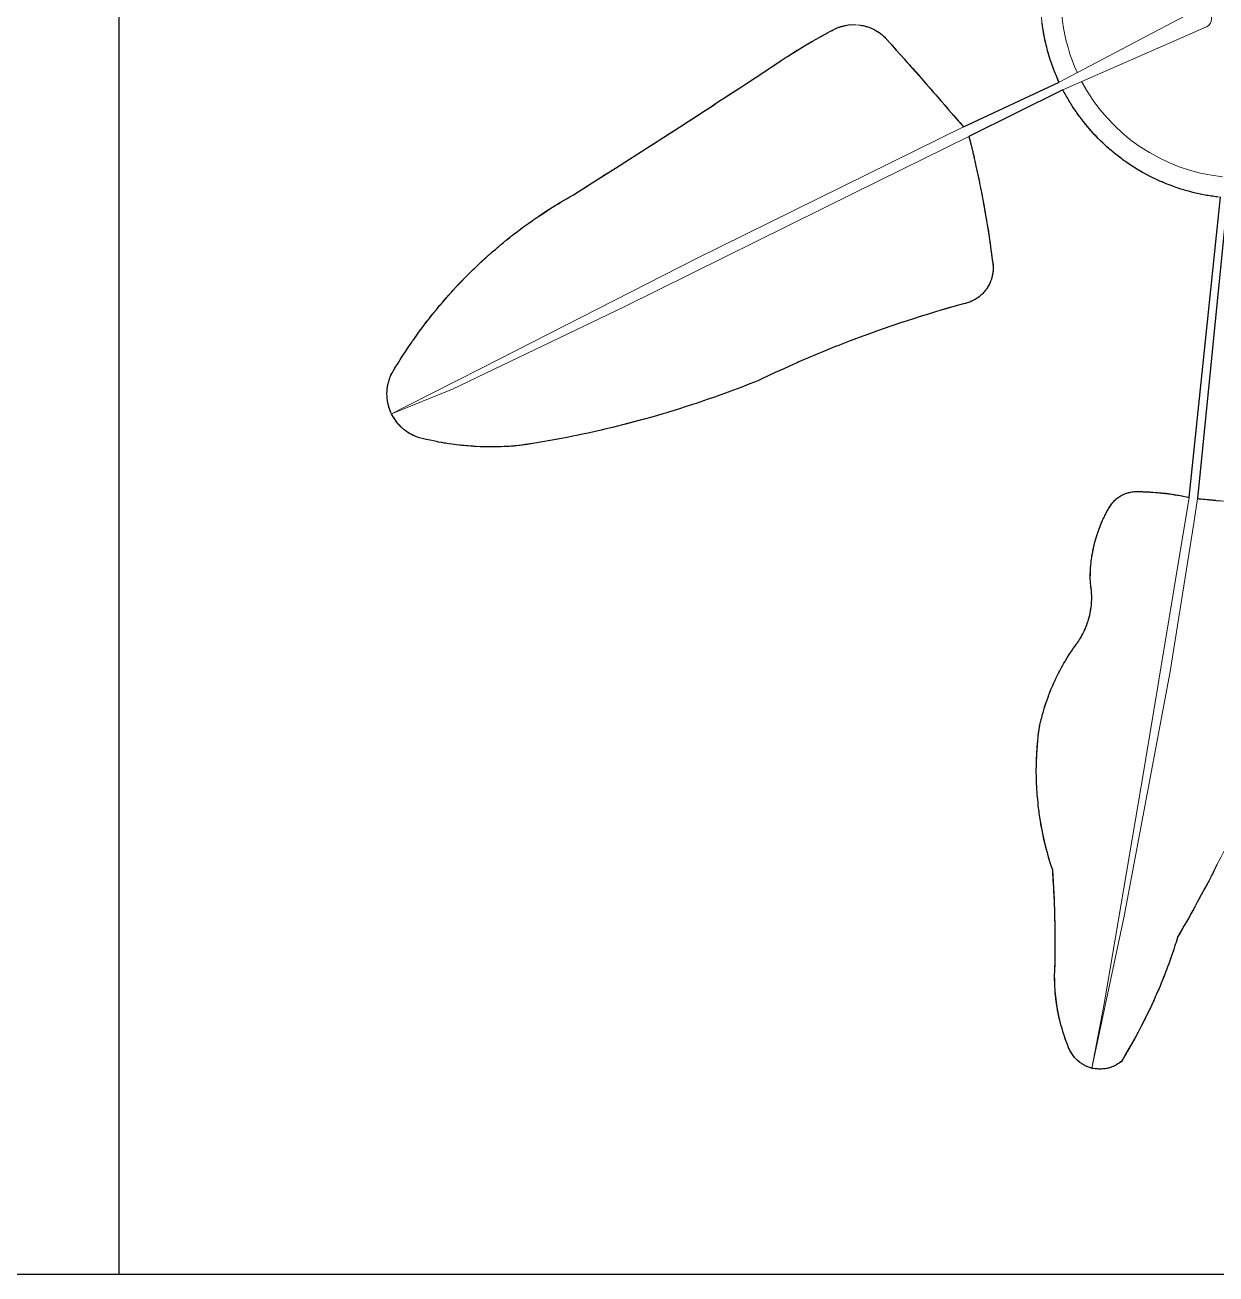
# Model space of a CAD drawing. Header units: millimetres. Extents: x 488786 to 747986, y 25193 to 95000.
# Drawn here: x 578785 to 580239, y 85952 to 87476 of the extents above; entities that cross this region are included whole.
import ezdxf

# ---------------------------------------------------------------- set-up
doc = ezdxf.new("R2010")
doc.units = ezdxf.units.MM
doc.layers.add('10. ETC', color=251, linetype='Continuous')
doc.layers.add('6. FUR1', color=181, linetype='Continuous')
doc.layers.add('7. FUR2', color=241, linetype='Continuous', lineweight=5)

# ---------------------------------------------------------------- blocks, each defined once
blk = doc.blocks.new('YUHIHA_Accessory_Plant_LargeLeaf_A_Plan')
at = {"layer": '6. FUR1'}
for points in [[(-33.8, -1050.9), (-37.5, -1058.3), (-38.8, -1060.8), (-39.4, -1062), (-40.7, -1064.4), (-41.3, -1065.7), (-43.9, -1070.6), (-44.5, -1071.8), (-45.8, -1074.2), (-48.4, -1079.1), (-52.9, -1087.6), (-56.2, -1093.7), (-58.2, -1097.3), (-59.5, -1099.7), (-60.8, -1102.1), (-61.5, -1103.3), (-62.2, -1104.5), (-65.5, -1110.6), (-66.2, -1111.8), (-68.3, -1115.4), (-71, -1120.2), (-73.7, -1125), (-77.2, -1130.9), (-80, -1135.7), (-81.4, -1138.1), (-81.8, -1139.3), (-83.7, -1145.6), (-84.6, -1148.1), (-85, -1149.3), (-86.6, -1154.3), (-87.4, -1156.8), (-88.3, -1159.3), (-90, -1164.3), (-92.7, -1171.7), (-94.1, -1175.4), (-95.5, -1179.1), (-96.4, -1181.6), (-98.3, -1186.5), (-99.8, -1190.1), (-101.8, -1195), (-103.3, -1198.7), (-104.8, -1202.3), (-105.9, -1204.7), (-106.4, -1205.9), (-107.9, -1209.5), (-109, -1212), (-110.6, -1215.5), (-113.4, -1221.5), (-115, -1225.1), (-116.2, -1227.5), (-117.9, -1231), (-119.6, -1234.6), (-121.3, -1238.1), (-122.5, -1240.5), (-123.1, -1241.7), (-126.1, -1247.5), (-127.9, -1251), (-130.4, -1255.7), (-132.9, -1260.3), (-133.5, -1261.4), (-134.2, -1262.6), (-135.4, -1264.9), (-137.4, -1268.3), (-139.3, -1271.8), (-140, -1272.9), (-140.6, -1274), (-143.3, -1278.6), (-144, -1279.7), (-144.6, -1280.9), (-146, -1283.1), (-148, -1286.5), (-150.8, -1291), (-151.2, -1291.3), (-152.7, -1292.4), (-153.2, -1292.8), (-154.1, -1293.4), (-154.6, -1293.7), (-156.2, -1294.7), (-156.7, -1295), (-157.8, -1295.5), (-158.3, -1295.8), (-159.4, -1296.3), (-160.4, -1296.8), (-161, -1297), (-162.1, -1297.4), (-162.7, -1297.6), (-163.8, -1298), (-164.9, -1298.4), (-165.5, -1298.5), (-166.6, -1298.9), (-167.8, -1299.1), (-169, -1299.3), (-170.1, -1299.6), (-170.7, -1299.6), (-171.9, -1299.8), (-173.1, -1299.9), (-174.9, -1300), (-176.1, -1300), (-177.3, -1300), (-178.4, -1300), (-179.6, -1299.9), (-180.2, -1299.9), (-181.4, -1299.8), (-182.6, -1299.6), (-184.4, -1299.3), (-184.9, -1299.2), (-185.5, -1299.1), (-186.7, -1298.8), (-187.2, -1298.6), (-188.4, -1298.3), (-189.5, -1297.9), (-190.1, -1297.7), (-191.2, -1297.3), (-192.3, -1296.9), (-192.9, -1296.7), (-193.4, -1296.4), (-194.5, -1295.9), (-195.5, -1295.4), (-196.6, -1294.8), (-197.6, -1294.2), (-198.6, -1293.6), (-199.6, -1292.9), (-201.1, -1291.9), (-202, -1291.2), (-203.4, -1290), (-203.8, -1289.6), (-204.7, -1288.8), (-205.6, -1288), (-206.4, -1287.1), (-207.2, -1286.3), (-208, -1285.4), (-208.7, -1284.4), (-209.5, -1283.5), (-210.2, -1282.5), (-210.5, -1282), (-211.5, -1280.5), (-212.4, -1279), (-212.9, -1278), (-213.5, -1276.9), (-213.7, -1276.4), (-214.2, -1275.3), (-214.8, -1274), (-216.3, -1270.2), (-217.5, -1267.1), (-218.9, -1263.3), (-219.9, -1260.2), (-220.4, -1258.6), (-221, -1257.1), (-221.5, -1255.5), (-222.4, -1252.3), (-223.3, -1249.2), (-224.2, -1246.1), (-224.6, -1244.5), (-225, -1242.9), (-225.6, -1240.5), (-226.2, -1238.1), (-226.7, -1235.7), (-227.4, -1232.5), (-227.7, -1230.9), (-228.2, -1228.5), (-228.4, -1226.9), (-228.7, -1225.3), (-229.2, -1222), (-229.5, -1220.4), (-230, -1217.2), (-230.3, -1214.7), (-230.3, -1213.9), (-230.4, -1213.1), (-230.7, -1210.7), (-231.1, -1206.6), (-231.4, -1203.3), (-231.6, -1199.2), (-231.7, -1196.8), (-231.8, -1195.1), (-231.8, -1193.5), (-231.9, -1191.9), (-231.9, -1190.2), (-231.9, -1188.6), (-231.9, -1186.1), (-231.9, -1184.5), (-231.8, -1181.2), (-231.8, -1178.7), (-231.6, -1174.7), (-231.4, -1172.2), (-231.4, -1171.3), (-231.4, -1169.5), (-231.3, -1168.6), (-231.2, -1158.7), (-231.2, -1157.8), (-231.1, -1151.6), (-231.1, -1148.9), (-231.1, -1148), (-231.1, -1139.9), (-231.2, -1137.2), (-231.2, -1134.5), (-231.2, -1132.7), (-231.2, -1131.8), (-231.3, -1124.6), (-231.3, -1123.7), (-231.4, -1121), (-231.5, -1117.5), (-231.5, -1115.7), (-231.5, -1114.8), (-231.8, -1104.9), (-231.8, -1104), (-232, -1100.4), (-232, -1098.6), (-232.1, -1097.7), (-232.1, -1095.9), (-232.2, -1095), (-232.4, -1088.7), (-232.5, -1087.8), (-232.7, -1083.4), (-232.9, -1079.8), (-232.9, -1078.9), (-233.5, -1069), (-233.5, -1068.1), (-233.6, -1066.3), (-233.7, -1065.4), (-233.9, -1062.7), (-234.2, -1057.4), (-234.7, -1056.1), (-236, -1052.1), (-237.2, -1048.2), (-238, -1045.5), (-238.8, -1042.9), (-240.4, -1037.6), (-240.7, -1036.2), (-241.1, -1034.9), (-242.2, -1030.9), (-242.5, -1029.5), (-243.5, -1025.5), (-244.5, -1021.5), (-245.4, -1017.4), (-246, -1014.7), (-246.8, -1010.7), (-247.6, -1006.6), (-247.9, -1005.3), (-248.6, -1001.2), (-249.3, -997.1), (-249.9, -993), (-250.3, -990.2), (-250.7, -987.5), (-250.9, -986.1), (-251.3, -983.4), (-251.8, -979.3), (-252.2, -975.1), (-252.6, -971), (-253.1, -965.5), (-253.3, -962.7), (-253.6, -958.6), (-253.8, -954.5), (-253.9, -953.1), (-253.9, -951.7), (-254.1, -947.6), (-254.2, -943.4), (-254.2, -942), (-254.3, -937.9), (-254.3, -933.7), (-254.2, -931), (-254.2, -929.6), (-254.2, -926.8), (-254.1, -924.1), (-253.9, -919.9), (-253.8, -917.2), (-253.6, -913), (-253.4, -910.3), (-253.3, -908.9), (-253.1, -906.1), (-252.9, -903.4), (-252.5, -899.2), (-252.1, -895.1), (-251.9, -893.7), (-251.4, -889.6), (-250.9, -885.5), (-250.5, -882.8), (-250.3, -881.9), (-249.6, -878.5), (-248.8, -875.1), (-248.5, -874.2), (-248.3, -873.4), (-247.7, -870.9), (-247.2, -869.2), (-247, -868.3), (-246.1, -864.9), (-245.6, -863.3), (-245.1, -861.6), (-244.8, -860.8), (-244.1, -858.2), (-243, -854.9), (-241.6, -850.8), (-240.4, -847.5), (-239.5, -845), (-239.2, -844.2), (-238.6, -842.6), (-237.6, -840.1), (-236, -836.1), (-234.6, -832.8), (-232.8, -828.8), (-232.1, -827.3), (-231.8, -826.5), (-230.3, -823.3), (-228.7, -820.2), (-226.8, -816.3), (-225.6, -813.9), (-225.1, -813.2), (-223.9, -810.8), (-222.2, -807.8), (-220.5, -804.8), (-219.1, -802.5), (-217.8, -800.2), (-216, -797.3), (-214.1, -794.3), (-212.2, -791.4), (-210.2, -788.5), (-209.2, -787), (-207.2, -784.2), (-205.7, -782), (-205.2, -781.3), (-204.1, -779.9), (-203.4, -778.9), (-202.4, -777.4), (-201.4, -775.8), (-200.5, -774.3), (-199.3, -772.2), (-199, -771.7), (-198.7, -771.1), (-197.5, -769), (-196.7, -767.4), (-195.9, -765.7), (-194.9, -763.5), (-194.4, -762.4), (-193.7, -760.8), (-192.6, -757.9), (-192, -756.2), (-191.2, -753.9), (-190.7, -752.2), (-190.4, -751), (-190, -749.8), (-189.4, -747.5), (-189.1, -746.3), (-188.6, -743.9), (-188.2, -741.6), (-188, -740.4), (-187.7, -738.6), (-187.4, -736.2), (-187.1, -733.8), (-187, -732), (-186.9, -731.3), (-186.9, -730.7), (-186.8, -730.1), (-186.8, -729.5), (-186.7, -727.7), (-186.7, -725.9), (-186.7, -724.1), (-186.7, -722.3), (-186.8, -719.2), (-187, -717.4), (-187.1, -715.6), (-187.3, -713.8), (-187.6, -712), (-187.6, -711.4), (-187.7, -710.8), (-187.9, -709.6), (-188.2, -707.8), (-188.3, -707), (-188.3, -704.7), (-188.4, -702.4), (-188.4, -700.8), (-188.4, -699.3), (-188.4, -697.7), (-188.4, -696.2), (-188.3, -693.1), (-188.1, -690.8), (-188, -688.4), (-187.8, -685.4), (-187.4, -681.5), (-187.2, -680), (-186.9, -677.7), (-186.7, -676.1), (-186.3, -673.8), (-185.8, -670.8), (-185.4, -668.5), (-184.8, -665.5), (-184.1, -662.4), (-183.6, -660.2), (-182.8, -657.2), (-182, -654.2), (-181.4, -651.9), (-180.5, -649), (-179.7, -646.8), (-179.2, -645.3), (-178.5, -643.1), (-177.7, -640.9), (-176.5, -638), (-176.2, -637.3), (-176, -636.6), (-175.1, -634.5), (-174.5, -633), (-173.5, -630.9), (-172.9, -629.5), (-172.6, -628.8), (-171.9, -627.4), (-171.5, -626.7), (-171.2, -626), (-170.5, -624.6), (-169.8, -623.2), (-168, -619.8), (-167.3, -618.4), (-165.7, -615.8), (-165, -614.4), (-164.2, -613.1), (-163.8, -612.6), (-163, -611.4), (-162.7, -610.9), (-162, -609.9), (-161.6, -609.5), (-161.2, -609), (-161, -608.8), (-160.8, -608.6), (-160.2, -607.9), (-158.8, -606.4), (-157.5, -605.2), (-157.3, -605), (-156.6, -604.4), (-156.2, -604), (-155.3, -603.3), (-154.6, -602.7), (-154.3, -602.6), (-154.1, -602.4), (-153.6, -602), (-152.9, -601.5), (-152.6, -601.4), (-152.4, -601.2), (-151.1, -600.5), (-150.8, -600.3), (-149.5, -599.6), (-148.5, -599.1), (-148, -598.8), (-147.7, -598.7), (-147.4, -598.6), (-146.3, -598.1), (-145.5, -597.8), (-144.7, -597.5), (-144.1, -597.3), (-142.7, -596.8), (-142.1, -596.7), (-141.8, -596.6), (-141.5, -596.5), (-141, -596.4), (-140.7, -596.3), (-139.2, -596), (-137.8, -595.8), (-136, -595.5), (-134.6, -595.4), (-134, -595.4), (-133.7, -595.3), (-133.4, -595.3), (-132.8, -595.3), (-131, -595.3), (-127.9, -595.4), (-123.8, -595.5), (-123.3, -595.5), (-121.3, -595.5), (-120.3, -595.6), (-119.8, -595.6), (-116.7, -595.8), (-116.2, -595.8), (-115.2, -595.9), (-113.2, -596), (-108.6, -596.3), (-108.1, -596.4), (-107.1, -596.5), (-106.1, -596.5), (-104.5, -596.7), (-104, -596.7), (-102.5, -596.9), (-102, -596.9), (-100.5, -597.1), (-99, -597.3), (-98.5, -597.3), (-97, -597.5), (-96.4, -597.6), (-94.4, -597.8), (-93.9, -597.9), (-92.9, -598), (-91.4, -598.2), (-90.9, -598.3), (-89.4, -598.5), (-88.9, -598.6), (-87.4, -598.8), (-86.9, -598.9), (-85.4, -599.2), (-83.4, -599.5), (-81.9, -599.8), (-80.9, -599.9), (-76.8, -600.7), (-75.3, -600.9), (-70.9, -601.9), (-67.9, -602.5), (-29.6, -236.3)], [(-33.3, -235.8), (-35.2, -235.6), (-37.1, -235.3), (-39, -235.1), (-40.9, -234.8), (-44.6, -234.2), (-46.5, -233.9), (-48.3, -233.5), (-50.2, -233.2), (-52.1, -232.8), (-53.9, -232.4), (-55.8, -232), (-59.5, -231.2), (-63.2, -230.3), (-66.8, -229.4), (-68.6, -228.9), (-70.5, -228.4), (-72.3, -227.9), (-74.1, -227.3), (-75.9, -226.8), (-77.7, -226.2), (-81.3, -225), (-84.9, -223.8), (-86.7, -223.2), (-88.5, -222.5), (-92, -221.2), (-95.6, -219.8), (-99.1, -218.4), (-100.8, -217.6), (-102.6, -216.9), (-106, -215.3), (-107.7, -214.5), (-111.2, -212.9), (-114.6, -211.2), (-116.2, -210.4), (-119.6, -208.6), (-121.3, -207.7), (-124.6, -205.9), (-127.9, -204), (-129.5, -203), (-132.7, -201), (-134.4, -200), (-136, -199), (-139.1, -197), (-142.3, -194.9), (-145.4, -192.7), (-146.9, -191.6), (-148.5, -190.5), (-150, -189.4), (-151.5, -188.2), (-153, -187.1), (-154.5, -185.9), (-157.5, -183.6), (-160.5, -181.2), (-163.3, -178.7), (-164.8, -177.5), (-166.2, -176.2), (-167.6, -175), (-169, -173.7), (-171.8, -171.2), (-173.2, -169.9), (-175.9, -167.2), (-178.6, -164.5), (-181.3, -161.8), (-183.9, -159.1), (-185.1, -157.7), (-187.7, -154.9), (-190.2, -152), (-191.4, -150.6), (-193.8, -147.6), (-196.2, -144.7), (-197.4, -143.2), (-198.5, -141.7), (-200.8, -138.7), (-201.9, -137.2), (-204.2, -134.1), (-205.3, -132.5), (-206.3, -131), (-207.4, -129.4), (-209.5, -126.3), (-211.5, -123.1), (-212.5, -121.5), (-213.5, -119.8), (-214.5, -118.2), (-216.4, -115), (-217.4, -113.3), (-218.3, -111.7), (-219.2, -110), (-220.1, -108.3), (-221, -106.7), (-221.9, -105), (-336.5, -162.1), (-335, -167.9), (-334.2, -171.4), (-333.9, -172.6), (-331.9, -180.7), (-331.7, -181.9), (-331.1, -184.2), (-330.3, -187.7), (-330, -188.9), (-329.2, -192.4), (-329, -193.6), (-327.9, -198.2), (-325.6, -208.8), (-324.6, -213.4), (-324.4, -214.6), (-323.6, -218.1), (-323.4, -219.3), (-322.7, -222.8), (-322.2, -225.2), (-322, -226.3), (-320.4, -234.6), (-319.5, -239.3), (-318, -247.5), (-317.3, -251), (-317.1, -252.2), (-315.7, -260.5), (-315.5, -261.6), (-315.1, -264), (-314.5, -267.5), (-314.1, -269.9), (-312.8, -278.2), (-311.4, -287.7), (-310.7, -292.4), (-309.6, -300.7), (-308.9, -305.4), (-308, -312.5), (-307.8, -313.6), (-307.6, -314.7), (-307.3, -316.3), (-307.1, -317.9), (-307.1, -318.5), (-307, -320.1), (-306.9, -320.6), (-306.9, -321.7), (-306.9, -323.3), (-306.9, -323.9), (-307, -325), (-307, -326.1), (-307.1, -327.1), (-307.3, -328.2), (-307.3, -328.8), (-307.6, -330.4), (-307.8, -331.4), (-308, -332.5), (-308.2, -333), (-308.6, -334.6), (-309.1, -336.2), (-309.6, -337.7), (-310, -338.7), (-310.2, -339.2), (-310.6, -340.2), (-311.5, -342.2), (-312.3, -343.7), (-313.1, -345.1), (-313.4, -345.5), (-313.9, -346.5), (-314.5, -347.4), (-314.8, -347.8), (-315.8, -349.1), (-316.5, -350), (-317.5, -351.3), (-318.6, -352.5), (-319.7, -353.7), (-320.9, -354.8), (-322.1, -355.9), (-322.5, -356.3), (-323.3, -357), (-324.6, -358), (-326.4, -359.3), (-327.7, -360.2), (-329.1, -361), (-330.1, -361.5), (-331, -362), (-331.5, -362.3), (-332, -362.5), (-333.5, -363.2), (-334.5, -363.6), (-335.5, -364.1), (-336, -364.2), (-337, -364.6), (-338.6, -365.1), (-339.6, -365.4), (-340.7, -365.7), (-341.2, -365.8), (-343.2, -366.4), (-349.3, -368.1), (-353.4, -369.2), (-359.5, -370.9), (-369.6, -373.8), (-379.8, -376.8), (-385.8, -378.7), (-395.9, -381.8), (-404, -384.4), (-412, -386.9), (-420, -389.6), (-428, -392.3), (-432, -393.6), (-440, -396.4), (-448, -399.2), (-457.9, -402.8), (-465.8, -405.7), (-473.7, -408.6), (-481.6, -411.6), (-483.6, -412.4), (-487.6, -413.9), (-491.5, -415.4), (-495.4, -417), (-499.3, -418.5), (-503.3, -420.1), (-509.1, -422.5), (-515, -424.9), (-517, -425.7), (-520.9, -427.3), (-526.7, -429.7), (-530.6, -431.4), (-532.5, -432.2), (-534.5, -433), (-538.4, -434.7), (-544.2, -437.2), (-546.1, -438.1), (-548, -438.9), (-555.7, -442.3), (-563.4, -445.8), (-573, -450.2), (-580.7, -453.8), (-590.2, -458.3), (-594, -460.1), (-598.4, -461.9), (-605, -464.5), (-613.8, -467.9), (-618.2, -469.6), (-624.9, -472.1), (-627.1, -472.9), (-633.7, -475.3), (-640.4, -477.7), (-647.1, -480.1), (-656, -483.2), (-660.4, -484.7), (-664.9, -486.2), (-669.4, -487.8), (-673.9, -489.2), (-682.9, -492.1), (-689.6, -494.3), (-696.4, -496.4), (-703.2, -498.4), (-705.4, -499.1), (-710, -500.5), (-716.7, -502.5), (-723.6, -504.4), (-732.7, -507), (-739.5, -508.8), (-744, -510), (-753.2, -512.4), (-757.8, -513.6), (-766.9, -515.9), (-771.5, -517), (-780.7, -519.2), (-785.3, -520.3), (-794.5, -522.4), (-801.4, -523.9), (-806, -524.9), (-815.3, -526.8), (-819.9, -527.8), (-826.8, -529.2), (-836.1, -530.9), (-843.1, -532.2), (-847.7, -533.1), (-857, -534.7), (-859.4, -535.1), (-864, -535.9), (-868.7, -536.7), (-878, -538.1), (-882.7, -538.9), (-885, -539.2), (-886, -539.3), (-888.9, -539.6), (-890.9, -539.7), (-891.8, -539.8), (-892.8, -539.9), (-894.8, -540), (-897.7, -540.2), (-901.6, -540.4), (-903.6, -540.5), (-907.5, -540.7), (-909.5, -540.7), (-912.4, -540.8), (-917.3, -540.9), (-921.3, -540.9), (-926.2, -540.8), (-930.1, -540.7), (-932, -540.6), (-933, -540.6), (-937.9, -540.4), (-940.8, -540.2), (-941.8, -540.1), (-942.8, -540.1), (-944.8, -539.9), (-947.7, -539.7), (-948.7, -539.6), (-949.7, -539.5), (-952.6, -539.3), (-956.5, -538.9), (-957.5, -538.8), (-958.4, -538.7), (-962.3, -538.2), (-967.2, -537.6), (-971.1, -537), (-975, -536.4), (-976.9, -536.1), (-979.8, -535.6), (-983.7, -534.9), (-986.5, -534.3), (-990.4, -533.6), (-994.2, -532.8), (-999, -531.7), (-1003.8, -530.5), (-1007.6, -529.6), (-1009.5, -529), (-1010.8, -528.5), (-1012.8, -527.7), (-1014.1, -527.1), (-1014.8, -526.8), (-1016.7, -525.9), (-1018.6, -524.8), (-1019.2, -524.4), (-1019.9, -524.1), (-1021.1, -523.3), (-1021.7, -522.9), (-1022.9, -522.1), (-1024.6, -520.8), (-1025.8, -519.9), (-1026.9, -519), (-1027.9, -518.1), (-1028.5, -517.6), (-1029.5, -516.6), (-1030, -516.1), (-1031.1, -515.1), (-1032, -514), (-1032.5, -513.5), (-1033.5, -512.4), (-1033.9, -511.8), (-1034.4, -511.3), (-1035.3, -510.1), (-1036.1, -509), (-1036.6, -508.4), (-1037, -507.8), (-1037.8, -506.6), (-1038.5, -505.4), (-1038.9, -504.8), (-1039.3, -504.1), (-1040.3, -502.2), (-1040.6, -501.6), (-1041.3, -500.3), (-1041.9, -499), (-1042.7, -497), (-1043, -496.3), (-1043.2, -495.7), (-1043.7, -494.3), (-1044, -493.6), (-1044.4, -492.2), (-1044.6, -491.5), (-1045, -490.2), (-1045.3, -488.8), (-1045.6, -487.4), (-1045.8, -486.6), (-1046, -485.2), (-1046.1, -484.5), (-1046.2, -483.8), (-1046.4, -482.4), (-1046.5, -481.7), (-1046.6, -480.2), (-1046.7, -479.5), (-1046.7, -478.1), (-1046.8, -476.6), (-1046.8, -475.2), (-1046.8, -474.5), (-1046.7, -473.7), (-1046.7, -472.3), (-1046.6, -471.6), (-1046.5, -470.1), (-1046.2, -468), (-1046, -466.6), (-1045.7, -465.2), (-1045.6, -464.4), (-1045.4, -463.7), (-1045.1, -462.3), (-1044.7, -460.9), (-1044.3, -459.6), (-1043.9, -458.2), (-1043.7, -457.5), (-1043.4, -456.8), (-1042.9, -455.5), (-1042.1, -453.5), (-1040.8, -451.3), (-1037.1, -444.9), (-1035.8, -442.8), (-1033.2, -438.6), (-1029.3, -432.3), (-1026.6, -428.1), (-1023.9, -423.9), (-1021.2, -419.8), (-1018.4, -415.7), (-1017, -413.7), (-1015.6, -411.6), (-1014.1, -409.6), (-1011.3, -405.6), (-1006.9, -399.5), (-1004, -395.5), (-1001, -391.6), (-998, -387.6), (-995, -383.7), (-991.9, -379.8), (-988.8, -376), (-985.6, -372.2), (-982.5, -368.3), (-979.2, -364.6), (-976, -360.8), (-974.4, -358.9), (-971.1, -355.2), (-967.8, -351.5), (-966.1, -349.7), (-962.7, -346.1), (-959.4, -342.5), (-955.9, -338.9), (-952.5, -335.3), (-947.3, -330), (-945.5, -328.3), (-942, -324.8), (-938.4, -321.4), (-934.8, -318), (-931.2, -314.6), (-925.7, -309.6), (-923.8, -307.9), (-920.1, -304.6), (-918.2, -303), (-914.5, -299.8), (-910.7, -296.6), (-906.9, -293.4), (-905, -291.8), (-901.2, -288.7), (-897.3, -285.6), (-893.4, -282.5), (-891.4, -281), (-887.5, -278), (-885.5, -276.5), (-881.6, -273.5), (-879.6, -272.1), (-873.5, -267.7), (-869.5, -264.9), (-867.5, -263.4), (-861.3, -259.2), (-859.3, -257.9), (-855.1, -255.1), (-851, -252.4), (-846.8, -249.7), (-844.7, -248.4), (-842.6, -247.1), (-838.4, -244.5), (-834.2, -241.9), (-827.8, -238.1), (-823.5, -235.7), (-819.2, -233.2), (-813.4, -229.6), (-807.7, -226), (-805.8, -224.8), (-796.3, -218.7), (-767.7, -200.6), (-750.6, -189.7), (-748.7, -188.4), (-744.9, -186), (-725.9, -173.9), (-722.1, -171.4), (-714.5, -166.5), (-708.8, -162.9), (-706.9, -161.7), (-684.2, -147), (-682.3, -145.8), (-672.8, -139.6), (-669, -137.2), (-663.4, -133.5), (-661.5, -132.3), (-652, -126.2), (-646.3, -122.5), (-644.4, -121.2), (-638.8, -117.5), (-636.9, -116.3), (-625.5, -108.9), (-614.2, -101.5), (-610.4, -99.1), (-582.1, -80.5), (-580.2, -79.3), (-576.5, -76.8), (-574.9, -75.7), (-571.6, -73.5), (-570, -72.4), (-569.5, -72.1), (-568.9, -71.7), (-568.4, -71.3), (-565.7, -69.5), (-560.8, -66.3), (-558.6, -64.9), (-557, -63.9), (-556.5, -63.5), (-554.3, -62.1), (-552.6, -61.1), (-552.1, -60.7), (-550.4, -59.7), (-547.1, -57.6), (-544.9, -56.3), (-540.5, -53.6), (-537.1, -51.6), (-533.2, -49.2), (-532.6, -48.9), (-531, -47.9), (-527.6, -46), (-527, -45.7), (-526.5, -45.3), (-523.6, -43.7), (-518.5, -40.9), (-518, -40.6), (-516.8, -39.9), (-514, -38.4), (-513.4, -38), (-511.1, -36.8), (-510, -36.2), (-505.4, -33.7), (-503.9, -32.9), (-503.4, -32.6), (-502.4, -32), (-501.4, -31.5), (-500.4, -31), (-498.8, -30.2), (-498.3, -30), (-497.2, -29.6), (-496.1, -29.1), (-495.1, -28.8), (-494.5, -28.6), (-492.9, -28), (-491.8, -27.7), (-491.2, -27.5), (-490.7, -27.4), (-490.1, -27.3), (-489, -27), (-488.4, -26.9), (-487.3, -26.6), (-485.6, -26.3), (-485, -26.2), (-483.3, -26)], [(-470.7, -26), (-469, -26.2), (-467.3, -26.5), (-465.6, -26.8), (-464.5, -27.1), (-462.8, -27.5), (-462.2, -27.7), (-460.6, -28.2), (-460, -28.3), (-458.4, -28.9), (-457.3, -29.3), (-455.7, -30), (-455.2, -30.2), (-453.6, -30.9), (-452.1, -31.7), (-451.1, -32.2), (-450.1, -32.8), (-449.1, -33.4), (-448.1, -34), (-446.2, -35.3), (-444.8, -36.3), (-443.9, -37), (-443, -37.7), (-441.6, -38.8), (-440.8, -39.6), (-439.5, -40.7), (-438.3, -42), (-437.9, -42.4), (-435.6, -44.9), (-434.9, -45.7), (-434.2, -46.5), (-431.2, -49.9), (-425.9, -55.7), (-425.2, -56.6), (-424.4, -57.4), (-420.7, -61.6), (-420, -62.4), (-417.7, -65), (-417, -65.8), (-415.5, -67.5), (-412.5, -70.8), (-408.8, -75), (-407.3, -76.7), (-405.1, -79.2), (-402.1, -82.6), (-401.4, -83.4), (-389.6, -96.9), (-387.4, -99.4), (-382.9, -104.5), (-380, -107.9), (-377.8, -110.4), (-377, -111.2), (-374.8, -113.8), (-370.4, -118.8), (-369.7, -119.7), (-366, -123.9), (-363.8, -126.5), (-363.1, -127.3), (-362.3, -128.2), (-361.6, -129), (-360.9, -129.9), (-357.2, -134.1), (-356.5, -135), (-355.7, -135.8), (-354.3, -137.5), (-353.6, -138.3), (-349.2, -143.4), (-347.7, -145.2), (-343.3, -150.3), (-226.3, -96), (-226.8, -95), (-227.8, -92.8), (-228.8, -90.6), (-230.2, -87.2), (-231.1, -85), (-232, -82.8), (-233.3, -79.4), (-234.1, -77.2), (-235, -74.9), (-235.7, -72.6), (-236.5, -70.4), (-236.9, -69.2), (-237.6, -66.9), (-238.4, -64.6), (-239.4, -61.2), (-240.1, -58.9), (-241, -55.4), (-241.6, -53.1), (-242.2, -50.7), (-242.8, -48.4), (-243.3, -46), (-244.3, -41.3), (-245, -37.8), (-245.4, -35.4), (-246, -31.9), (-246.8, -27.1), (-247.2, -23.5)], [(-20.9, -237), (-57.7, -603.9), (-56.3, -604), (-55.4, -604.1), (-54, -604.2), (-53.5, -604.3), (-51.2, -604.5), (-49.9, -604.6), (-48.9, -604.7), (-45.7, -605), (-45.2, -605), (-44.3, -605.1), (-42.9, -605.3), (-40.2, -605.6), (-39.7, -605.6), (-38.3, -605.8), (-37.9, -605.8), (-35.6, -606), (-35.1, -606.1), (-28.7, -606.8)]]:
    blk.add_lwpolyline(points, dxfattribs=at)
at = {"layer": '7. FUR2'}
for points in [[(-20.9, -237), (-57.7, -603.9, -0.013367), (1.1, -610.6, -0.362823)], [(-0.7, -981.1, -0.029108), (-81.4, -1138.1, -0.064194), (-150.8, -1291, -0.500381), (-214.4, -1274.7, -0.115772), (-231.4, -1172.2, 0.022657), (-234.2, -1057.4, -0.117622), (-250.5, -882.8, -0.105664), (-205.2, -781.3, 0.205406), (-188.2, -707.8, -0.148523), (-164.2, -613.1, -0.25431), (-132.5, -595.3, -0.054352), (-67.9, -602.5), (-29.6, -236.3, -0.25195), (-221.9, -105), (-336.5, -162.1, -0.03067), (-308, -312.5, -0.410894), (-341.2, -365.8, 0.046104), (-594, -460.1, -0.058657), (-885, -539.2, -0.089647), (-1009.5, -529, -0.433659), (-1042.1, -453.5, -0.13507), (-819.2, -233.2, 0.004433), (-576.5, -76.8, -0.029227), (-505.4, -33.7, -0.355293), (-437.9, -42.4, -0.00579), (-343.3, -150.3), (-226.3, -96, -0.157098), (-244.8, 54.3, -0.04522)], [(-226.3, -96), (-58, -7, -1), (-46.7, -28.4), (-221.9, -105)]]:
    blk.add_lwpolyline(points, format="xyb", dxfattribs=at)
for points in [[(-343.3, -150.3), (-668, -310.4), (-930.6, -444.2), (-1022, -490.7), (-1041.2, -500.5), (-966.8, -470.3), (-756.6, -369.4), (-475.2, -230.5), (-336.5, -162.1)], [(-67.9, -602.5), (-123.6, -938.1), (-171.6, -1220.6), (-186.7, -1298.8), (-147, -1113.6), (-90.7, -814.7), (-62.2, -633.8), (-57.7, -603.9)]]:
    blk.add_lwpolyline(points, dxfattribs=at)
for start, end in [(170.7415, 204.6895), (207.77, 264.0299)]:
    blk.add_arc((-4.1, 7.7), 220.2, start, end, dxfattribs=at)

msp = doc.modelspace()

# ---------------------------------------------------------------- linework, layer by layer
at = {"layer": '10. ETC'}
for p, q in [((578900, 89000), (578900, 85951.9)), ((575900, 85951.9), (584900, 85951.9))]:
    msp.add_line(p, q, dxfattribs=at)

# ---------------------------------------------------------------- block references
msp.add_blockref('YUHIHA_Accessory_Plant_LargeLeaf_A_Plan', (580274.1, 87502))

doc.saveas('drawing.dxf')
